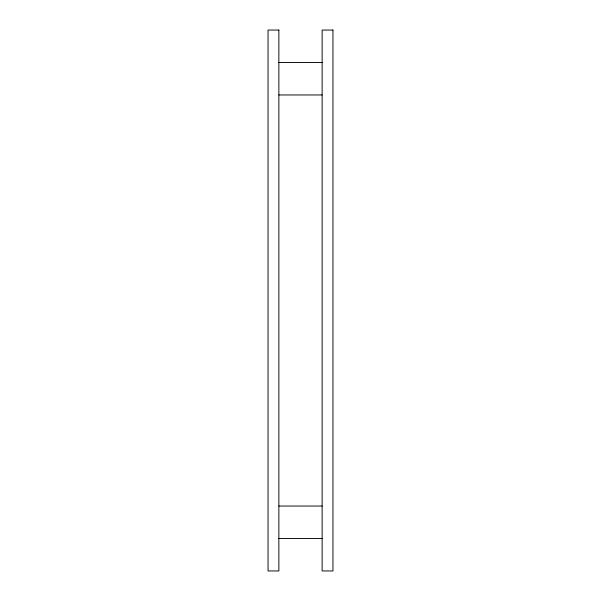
<?xml version="1.0" encoding="UTF-8"?>
<svg xmlns="http://www.w3.org/2000/svg" width="601" height="601" viewBox="0 0 601 601"><rect width="100%" height="100%" fill="white"/><g stroke="black" fill="none" stroke-linecap="round" stroke-linejoin="round"><path stroke-width="0.9" d="M278.864 62.504L322.136 62.504M278.864 94.958L322.136 94.958M278.864 506.042L322.136 506.042M278.864 538.496L322.136 538.496M278.864 30.05L268.046 30.05L268.046 570.95L278.864 570.95L278.864 30.05M332.954 30.05L322.136 30.05L322.136 570.95L332.954 570.95L332.954 30.05"/></g></svg>
